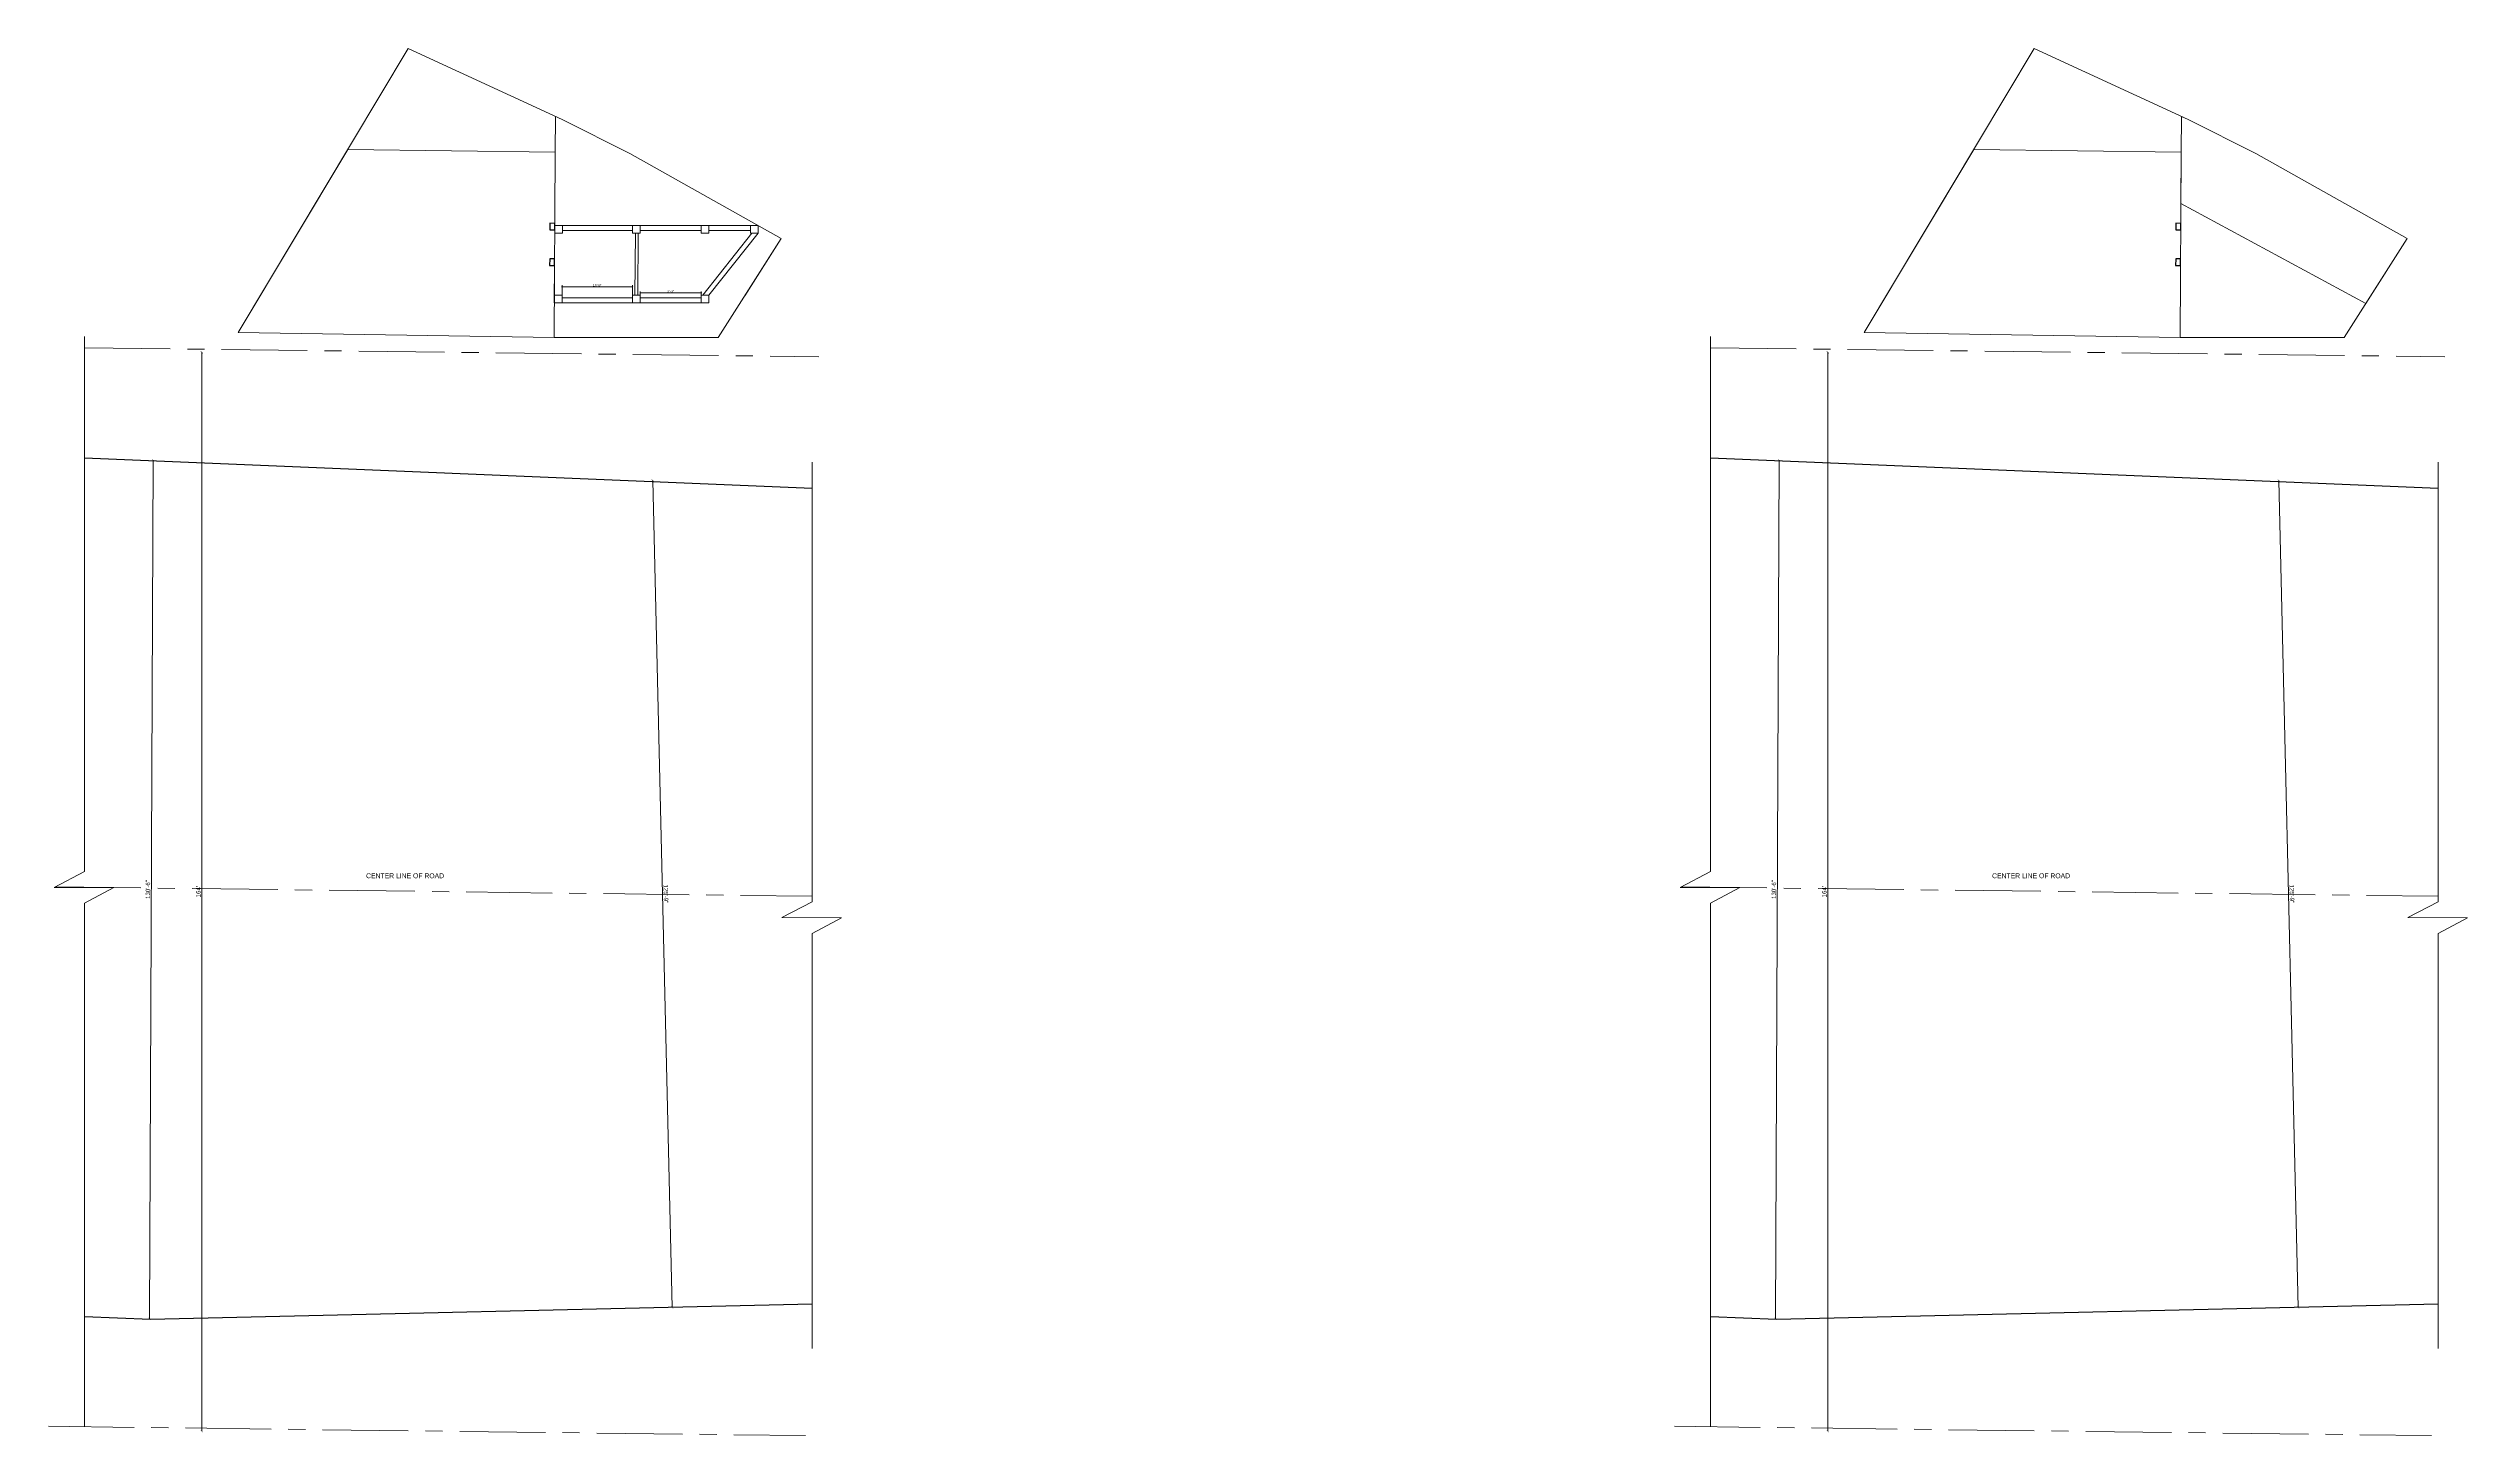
# Model space of a CAD drawing. Header units: inches. Extents: x 4069 to 91030, y -7803 to 12535.
# Drawn here: x 63105 to 67516, y 2858 to 5389 of the extents above; entities that cross this region are included whole.
import ezdxf

# ---------------------------------------------------------------- set-up
doc = ezdxf.new("R2010")
doc.units = ezdxf.units.IN
doc.header["$LTSCALE"] = 5
doc.header["$MEASUREMENT"] = 0
doc.linetypes.add('CENTER', pattern=[2, 1.25, -0.25, 0.25, -0.25])
doc.layers.add('A-WALL', color=7, linetype='Continuous', lineweight=9)
doc.layers.add('DOOR', color=62, linetype='Continuous', lineweight=0)
for name, color, linetype in [('DIM', 5, 'Continuous'), ('TEXT', 6, 'Continuous'), ('WALL', 7, 'Continuous')]:
    doc.layers.add(name, color=color, linetype=linetype)
doc.layers.add('dim line', color=7, linetype='Continuous', lineweight=15, true_color=0xfab2b2)
doc.styles.get("Standard").update_dxf_attribs({"font": 'arial.ttf'})
doc.styles.add('tt', font='stylu.ttf', dxfattribs={"height": 8})
doc.dimstyles.new('Copy(2) of STANDARD', dxfattribs={"dimtxt": 2, "dimasz": 4, "dimexe": 0, "dimexo": 0, "dimgap": 2, "dimtad": 1, "dimdec": 0, "dimzin": 0, "dimdsep": 46, "dimlunit": 3, "dimtxsty": 'tt', "dimblk": 'ARCHTICK', "dimcen": 0.0505, "dimse1": 1, "dimse2": 1, "dimclrd": 5, "dimclre": 5, "dimclrt": 7, "dimadec": 1, "dimazin": 0, "dimtm": 1e-09, "dimtfac": 1, "dimtdec": 0, "dimtofl": 0, "dimtmove": 1, "dimatfit": 3, "dimfxl": 1, "dimtolj": 2, "dimtzin": 0, "dimlwd": 13, "dimarcsym": 0})
doc.dimstyles.new('Standard$0', dxfattribs={"dimtxt": 6, "dimasz": 4, "dimexe": 3, "dimexo": 6, "dimgap": 3, "dimtad": 1, "dimdec": 1, "dimzin": 0, "dimdsep": 46, "dimlunit": 4, "dimtxsty": 'Standard', "dimcen": 0.09, "dimclrd": 6, "dimclre": 6, "dimclrt": 7, "dimadec": 0, "dimazin": 0, "dimtfac": 1, "dimtdec": 1, "dimtix": 1, "dimtofl": 0, "dimtmove": 1, "dimatfit": 3, "dimfxl": 1, "dimtolj": 1, "dimtzin": 0, "dimlwd": 18, "dimlwe": 18, "dimarcsym": 0})

# ---------------------------------------------------------------- blocks, each defined once
blk = doc.blocks.new('_ArchTick')
at = {"color": 0, "linetype": 'ByBlock', "const_width": 0.15}
blk.add_lwpolyline([(-0.5, -0.5), (0.5, 0.5)], dxfattribs=at)
blk = doc.blocks.new('*D1901')
at = {"layer": 'Defpoints', "color": 0, "ltscale": 5, "transparency": 16777216}
for p in [(63840.6, 4834.4), (63384.9, 2866.6), (63816.4, 2866.6)]:
    blk.add_point(p, dxfattribs=at)
at = {"layer": 'DIM', "color": 5, "lineweight": 13, "ltscale": 5, "transparency": 16777216}
blk.add_line((63384.9, 4834.4), (63384.9, 2866.6), dxfattribs=at)
at = {"layer": 'DIM', "color": 5, "lineweight": 13, "ltscale": 5, "transparency": 16777216, "xscale": 4, "yscale": 4, "zscale": 4}
for p, rotation in [((63384.9, 4834.4), 90), ((63384.9, 2866.6), 270)]:
    blk.add_blockref('_ArchTick', p, dxfattribs=dict(at, rotation=rotation))
at = {"layer": 'DIM', "color": 7, "ltscale": 5, "transparency": 16777216, "insert": (63378.7, 3850.5), "char_height": 8, "attachment_point": 5, "rotation": 90, "style": 'tt'}
blk.add_mtext("\\A2;164'", dxfattribs=at)
blk = doc.blocks.new('*D1900')
at = {"layer": 'Defpoints', "color": 0, "ltscale": 5, "transparency": 16777216}
for p in [(63267.8, 4637.8, -33.3), (63261.2, 3071.4, 1.5), (63289.7, 3071.2)]:
    blk.add_point(p, dxfattribs=at)
at = {"layer": 'DIM', "color": 5, "lineweight": 13, "ltscale": 5, "transparency": 16777216}
blk.add_line((63296.3, 4637.7), (63289.7, 3071.2), dxfattribs=at)
at = {"layer": 'DIM', "color": 5, "lineweight": 13, "ltscale": 5, "transparency": 16777216, "xscale": 4, "yscale": 4, "zscale": 4}
for p, rotation in [((63296.3, 4637.7), 89.75798331016011), ((63289.7, 3071.2), 269.7579833101601)]:
    blk.add_blockref('_ArchTick', p, dxfattribs=dict(at, rotation=rotation))
at = {"layer": 'DIM', "color": 7, "ltscale": 5, "transparency": 16777216, "insert": (63286.8, 3854.5), "char_height": 8, "attachment_point": 5, "rotation": 89.758, "style": 'tt'}
blk.add_mtext('\\A2;130\'-6"', dxfattribs=at)
blk = doc.blocks.new('*D1902')
at = {"layer": 'Defpoints', "color": 0, "ltscale": 5, "transparency": 16777216}
for p in [(64184.1, 4599.9, -52.5), (64219.2, 3091.6, 1.5), (64242.5, 3092.2)]:
    blk.add_point(p, dxfattribs=at)
at = {"layer": 'DIM', "color": 5, "lineweight": 13, "ltscale": 5, "transparency": 16777216}
blk.add_line((64207.4, 4600.4), (64242.5, 3092.2), dxfattribs=at)
at = {"layer": 'DIM', "color": 5, "lineweight": 13, "ltscale": 5, "transparency": 16777216, "xscale": 4, "yscale": 4, "zscale": 4}
for p, rotation in [((64207.4, 4600.4), 91.33313824719272), ((64242.5, 3092.2), 271.3331382471927)]:
    blk.add_blockref('_ArchTick', p, dxfattribs=dict(at, rotation=rotation))
at = {"layer": 'DIM', "color": 7, "ltscale": 5, "transparency": 16777216, "insert": (64231.2, 3846.4), "char_height": 8, "attachment_point": 5, "rotation": 271.3331, "style": 'tt'}
blk.add_mtext('\\A2;125\'-9"', dxfattribs=at)
blk = doc.blocks.new('oblique')
at = {"color": 0, "lineweight": -2}
blk.add_line((0.25, 0.25), (-0.25, -0.25), dxfattribs=at)
at = {"layer": 'dim line', "lineweight": 9}
for p, q in [((-0.4375, 0), (0.4375, 0)), ((0, 0.4375), (0, -0.4375))]:
    blk.add_line(p, q, dxfattribs=at)
blk = doc.blocks.new('*D1907')
at = {"layer": 'A-WALL', "color": 47, "lineweight": 0, "ltscale": 5, "transparency": 16777216}
for p, q in [((64041.9, 4938.6), (64041.9, 4957)), ((64170.3, 4938.6), (64170.3, 4957))]:
    blk.add_line(p, q, dxfattribs=at)
at = {"layer": 'A-WALL', "color": 33, "lineweight": 0, "ltscale": 5, "transparency": 16777216}
blk.add_line((64041.9, 4954), (64170.3, 4954), dxfattribs=at)
at = {"layer": 'Defpoints', "color": 0, "ltscale": 5, "transparency": 16777216}
for p in [(64170.3, 4954), (64041.9, 4933.6), (64170.3, 4933.6)]:
    blk.add_point(p, dxfattribs=at)
at = {"layer": 'A-WALL', "color": 33, "lineweight": 0, "ltscale": 5, "transparency": 16777216, "xscale": 2, "yscale": 2, "zscale": 2, "rotation": 180}
blk.add_blockref('oblique', (64041.9, 4954), dxfattribs=at)
at = {"layer": 'A-WALL', "color": 33, "lineweight": 0, "ltscale": 5, "transparency": 16777216, "xscale": 2, "yscale": 2, "zscale": 2}
blk.add_blockref('oblique', (64170.3, 4954), dxfattribs=at)
at = {"layer": 'A-WALL', "color": 7, "ltscale": 5, "transparency": 16777216, "insert": (64106.1, 4956.8), "char_height": 4.5, "attachment_point": 5}
blk.add_mtext('\\A1;10\'-8"', dxfattribs=at)
blk = doc.blocks.new('_OBLIQUE')
at = {"color": 0, "linetype": 'ByBlock'}
blk.add_line((-0.5, -0.5), (0.5, 0.5), dxfattribs=at)
blk = doc.blocks.new('*D1908')
at = {"layer": 'A-WALL', "color": 47, "lineweight": 0, "ltscale": 5, "transparency": 16777216}
for p, q in [((64184.3, 4938.6), (64184.3, 4945.6)), ((64295.8, 4938.6), (64295.8, 4945.6))]:
    blk.add_line(p, q, dxfattribs=at)
at = {"layer": 'A-WALL', "color": 33, "lineweight": 0, "ltscale": 5, "transparency": 16777216}
blk.add_line((64184.3, 4942.6), (64295.8, 4942.6), dxfattribs=at)
at = {"layer": 'Defpoints', "color": 0, "ltscale": 5, "transparency": 16777216}
for p in [(64295.8, 4942.6), (64184.3, 4933.6), (64295.8, 4933.6)]:
    blk.add_point(p, dxfattribs=at)
at = {"layer": 'A-WALL', "color": 33, "lineweight": 0, "ltscale": 5, "transparency": 16777216, "xscale": 2, "yscale": 2, "zscale": 2, "rotation": 180}
blk.add_blockref('oblique', (64184.3, 4942.6), dxfattribs=at)
at = {"layer": 'A-WALL', "color": 33, "lineweight": 0, "ltscale": 5, "transparency": 16777216, "xscale": 2, "yscale": 2, "zscale": 2}
blk.add_blockref('oblique', (64295.8, 4942.6), dxfattribs=at)
at = {"layer": 'A-WALL', "color": 7, "ltscale": 5, "transparency": 16777216, "insert": (64240.1, 4945.4), "char_height": 4.5, "attachment_point": 5}
blk.add_mtext('\\A1;9\'-3"', dxfattribs=at)
blk = doc.blocks.new('*D1910')
at = {"layer": 'Defpoints', "color": 0, "ltscale": 5, "transparency": 16777216}
for p in [(66805.4, 4834.4), (66349.7, 2866.6), (66781.2, 2866.6)]:
    blk.add_point(p, dxfattribs=at)
at = {"layer": 'DIM', "color": 5, "lineweight": 13, "ltscale": 5, "transparency": 16777216}
blk.add_line((66349.7, 4834.4), (66349.7, 2866.6), dxfattribs=at)
at = {"layer": 'DIM', "color": 5, "lineweight": 13, "ltscale": 5, "transparency": 16777216, "xscale": 4, "yscale": 4, "zscale": 4}
for p, rotation in [((66349.7, 4834.4), 90), ((66349.7, 2866.6), 270)]:
    blk.add_blockref('_ArchTick', p, dxfattribs=dict(at, rotation=rotation))
at = {"layer": 'DIM', "color": 7, "ltscale": 5, "transparency": 16777216, "insert": (66343.5, 3850.5), "char_height": 8, "attachment_point": 5, "rotation": 90, "style": 'tt'}
blk.add_mtext("\\A2;164'", dxfattribs=at)
blk = doc.blocks.new('*D1909')
at = {"layer": 'Defpoints', "color": 0, "ltscale": 5, "transparency": 16777216}
for p in [(66232.6, 4637.8, -33.3), (66226, 3071.4, 1.5), (66254.5, 3071.2)]:
    blk.add_point(p, dxfattribs=at)
at = {"layer": 'DIM', "color": 5, "lineweight": 13, "ltscale": 5, "transparency": 16777216}
blk.add_line((66261.1, 4637.7), (66254.5, 3071.2), dxfattribs=at)
at = {"layer": 'DIM', "color": 5, "lineweight": 13, "ltscale": 5, "transparency": 16777216, "xscale": 4, "yscale": 4, "zscale": 4}
for p, rotation in [((66261.1, 4637.7), 89.75798331016011), ((66254.5, 3071.2), 269.7579833101601)]:
    blk.add_blockref('_ArchTick', p, dxfattribs=dict(at, rotation=rotation))
at = {"layer": 'DIM', "color": 7, "ltscale": 5, "transparency": 16777216, "insert": (66251.6, 3854.5), "char_height": 8, "attachment_point": 5, "rotation": 89.758, "style": 'tt'}
blk.add_mtext('\\A2;130\'-6"', dxfattribs=at)
blk = doc.blocks.new('*D1911')
at = {"layer": 'Defpoints', "color": 0, "ltscale": 5, "transparency": 16777216}
for p in [(67148.9, 4599.9, -52.5), (67184, 3091.6, 1.5), (67207.4, 3092.2)]:
    blk.add_point(p, dxfattribs=at)
at = {"layer": 'DIM', "color": 5, "lineweight": 13, "ltscale": 5, "transparency": 16777216}
blk.add_line((67172.3, 4600.4), (67207.4, 3092.2), dxfattribs=at)
at = {"layer": 'DIM', "color": 5, "lineweight": 13, "ltscale": 5, "transparency": 16777216, "xscale": 4, "yscale": 4, "zscale": 4}
for p, rotation in [((67172.3, 4600.4), 91.33313824719244), ((67207.4, 3092.2), 271.3331382471924)]:
    blk.add_blockref('_ArchTick', p, dxfattribs=dict(at, rotation=rotation))
at = {"layer": 'DIM', "color": 7, "ltscale": 5, "transparency": 16777216, "insert": (67196, 3846.4), "char_height": 8, "attachment_point": 5, "rotation": 271.3331, "style": 'tt'}
blk.add_mtext('\\A2;125\'-9"', dxfattribs=at)

msp = doc.modelspace()

# ---------------------------------------------------------------- linework, layer by layer
for p, q in [((63171.19, 4641.84, -31.28), (64497.95, 4586.87, -59.12)), ((66136, 4641.84, -31.28), (67462.75, 4586.87, -59.12)), ((64497.95, 3098.13, 1.52), (63291.54, 3070.05, 1.52)), ((67462.75, 3098.13, 1.52), (66256.35, 3070.05, 1.52)), ((63291.54, 3070.05, 1.52), (63171.19, 3075.22, 1.52)), ((66256.35, 3070.05, 1.52), (66136, 3075.22, 1.52))]:
    msp.add_line(p, q)
at = {"layer": 'A-WALL', "ltscale": 5}
for p, q in [((64029.58, 5199.62, -58.17), (64030, 5264.53, -58.17)), ((66994.38, 5199.62, -58.17), (66994.8, 5264.53, -58.17)), ((66993.77, 5105.92, -58.17), (67330.85, 4923.6, -58.17)), ((64170.34, 5056.5), (64042.7, 5056.5)), ((64175.61, 5051.5, -79.3), (64174.87, 4938.63, 29.94)), ((64180.61, 5051.5, -79.34), (64179.87, 4938.63, 29.91)), ((64295.78, 5056.5), (64184.34, 5056.5)), ((64298.28, 4938.63), (64388.08, 5051.5)), ((64385.58, 5056.5), (64309.78, 5056.5)), ((64399.58, 5051.5), (64309.78, 4938.63)), ((64374.98, 4937.62, -58.17), (64441.5, 5041.96, -58.17)), ((64441.5, 5041.96), (64387.1, 4956.63)), ((64041.87, 4933.63), (64170.34, 4933.63)), ((64184.34, 4933.63), (64295.78, 4933.63)), ((64027.37, 4861.63, -58.17), (64326.54, 4861.63, -58.17)), ((66992.17, 4861.63, -58.17), (67291.34, 4861.63, -58.17))]:
    msp.add_line(p, q, dxfattribs=at)
at = {"layer": 'A-WALL', "linetype": 'CENTER', "ltscale": 25}
for p, q in [((63171.19, 4842.67), (64510.07, 4826.18)), ((66136, 4842.67), (67474.87, 4826.18)), ((63117.37, 3859.26), (64497.95, 3842.25)), ((66082.18, 3859.26), (67462.75, 3842.25)), ((63105.25, 2875.33), (64485.83, 2858.32)), ((66070.06, 2875.33), (67450.63, 2858.32))]:
    msp.add_line(p, q, dxfattribs=at)
at = {"layer": 'A-WALL', "ltscale": 5}
for points, elevation in [([(63761.56, 5388.81), (63451.43, 4870.27), (64027.37, 4861.63), (64326.54, 4861.63), (64441.5, 5041.96), (64165.4, 5197.03), (64042.04, 5258.96)], -58.17), ([(66726.36, 5388.81), (66416.24, 4870.27), (66992.17, 4861.63), (67291.34, 4861.63), (67406.3, 5041.96), (67130.2, 5197.03), (67006.84, 5258.96)], -58.17), ([(64170.34, 4938.63), (64184.34, 4938.63), (64184.34, 4924.63), (64170.34, 4924.63)], 34.78)]:
    msp.add_lwpolyline(points, close=True, dxfattribs=dict(at, elevation=elevation))
for points in [[(67130.2, 5197.03), (67006.84, 5258.96), (66994.8, 5264.53), (66994.38, 5199.62), (66993.77, 5105.92), (67330.85, 4923.6), (67406.3, 5041.96)], [(64399.58, 5065.5), (64028.7, 5065.5), (64027.78, 4924.63), (64309.78, 4924.63), (64309.78, 4938.63), (64399.58, 5051.5)], [(64028.7, 5065.5), (64042.7, 5065.5), (64042.7, 5051.5), (64028.7, 5051.5)], [(64170.34, 5065.5), (64184.34, 5065.5), (64184.34, 5051.5), (64170.34, 5051.5)], [(64295.78, 5065.5), (64309.78, 5065.5), (64309.78, 5051.5), (64295.78, 5051.5)], [(64385.58, 5065.5), (64399.58, 5065.5), (64399.58, 5051.5), (64385.58, 5051.5)], [(64027.87, 4938.63), (64041.87, 4938.63), (64041.87, 4924.63), (64027.87, 4924.63)], [(64295.78, 4938.63), (64309.78, 4938.63), (64309.78, 4924.63), (64295.78, 4924.63)]]:
    msp.add_lwpolyline(points, close=True, dxfattribs=at)
at = {"layer": 'A-WALL', "linetype": 'Continuous', "ltscale": 5}
for points, elevation in [([(63171.19, 4863.14), (63171.19, 3887.27), (63115.6, 3858.34), (63224.87, 3858.09), (63171.19, 3829.48), (63171.19, 2874.52)], -31.28), ([(66136, 4863.14), (66136, 3887.27), (66080.41, 3858.34), (66189.67, 3858.09), (66136, 3829.48), (66136, 2874.52)], -31.28), ([(64497.95, 4633.72), (64497.95, 3832.3), (64442.36, 3803.36), (64551.62, 3803.11), (64497.95, 3774.5), (64497.95, 3017.07)], -59.12), ([(67462.75, 4633.72), (67462.75, 3832.3), (67407.16, 3803.36), (67516.42, 3803.11), (67462.75, 3774.5), (67462.75, 3017.07)], -59.12)]:
    msp.add_lwpolyline(points, dxfattribs=dict(at, elevation=elevation))
at = {"layer": 'DOOR', "lineweight": 13, "elevation": -58.17}
for points in [[(63451.43, 4870.27), (64027.37, 4861.63), (64029.58, 5199.62), (63651.1, 5204.12)], [(66416.24, 4870.27), (66992.17, 4861.63), (66994.38, 5199.62), (66615.9, 5204.12)]]:
    msp.add_lwpolyline(points, close=True, dxfattribs=at)
at = {"layer": 'WALL', "color": 2, "linetype": 'ByBlock', "ltscale": 5, "elevation": -58.17}
for points in [[(64019.73, 5069.73), (64019.65, 5057.73), (64028.65, 5057.62), (64028.73, 5069.62)], [(66984.53, 5069.73), (66984.45, 5057.73), (66993.45, 5057.62), (66993.53, 5069.62)], [(64019.3, 5004.73), (64019.22, 4992.73), (64028.22, 4992.62), (64028.3, 5004.62)], [(66984.11, 5004.73), (66984.03, 4992.73), (66993.03, 4992.62), (66993.1, 5004.62)]]:
    msp.add_lwpolyline(points, close=True, dxfattribs=at)

# ---------------------------------------------------------------- texts
at = {"layer": 'TEXT', "lineweight": 70, "style": 'tt'}
for p in [(63684.53, 3875.06, -58.17), (66649.33, 3875.06, -58.17)]:
    msp.add_text('CENTER LINE OF ROAD ', height=9, dxfattribs=at).set_placement(p)

# ---------------------------------------------------------------- dimensions: what is measured, and where the dimension line sits
at = {"layer": 'A-WALL', "ltscale": 5}
for base, p1, p2, picture, middle in [((64170.34, 4954.03), (64041.87, 4933.63), (64170.34, 4933.63), '*D1907', (64106.11, 4956.83)), ((64295.78, 4942.64), (64184.34, 4933.63), (64295.78, 4933.63), '*D1908', (64240.06, 4945.44))]:
    dim = msp.add_linear_dim(base=base, p1=p1, p2=p2, dimstyle='Standard$0', override={"dimtxt": 4.5, "dimasz": 2, "dimexo": 5, "dimgap": 0.5, "dimdec": 0, "dimzin": 12, "dimpost": '\\X', "dimblk": 'oblique', "dimcen": 3, "dimclrd": 33, "dimclre": 47, "dimtfac": 0.5, "dimtdec": 0, "dimfxl": 3, "dimlwd": 0, "dimlwe": 0}, dxfattribs=at)
    dim.commit()
    dim.dimension.update_dxf_attribs({"geometry": picture, "text_midpoint": middle})
at = {"layer": 'DIM', "ltscale": 5}
for base, p1, p2, picture, middle in [((63384.87, 2866.57), (63840.63, 4834.42), (63816.39, 2866.57), '*D1901', (63378.69, 3850.5)), ((66349.67, 2866.57), (66805.44, 4834.42), (66781.19, 2866.57), '*D1910', (66343.5, 3850.5))]:
    dim = msp.add_linear_dim(base=base, p1=p1, p2=p2, angle=90, dimstyle='Copy(2) of STANDARD', dxfattribs=at)
    dim.commit()
    dim.dimension.update_dxf_attribs({"geometry": picture, "text_midpoint": middle})
for p1, p2, distance, picture, middle in [((63267.79, 4637.84, -33.31), (63261.18, 3071.36, 1.52), 28.53, '*D1900', (63286.83, 3854.5)), ((66232.6, 4637.84, -33.31), (66225.98, 3071.36, 1.52), 28.53, '*D1909', (66251.64, 3854.5)), ((64184.05, 4599.87, -52.54), (64219.15, 3091.64, 1.52), 23.4, '*D1902', (64231.17, 3846.45)), ((67148.86, 4599.87, -52.54), (67183.96, 3091.64, 1.52), 23.4, '*D1911', (67195.97, 3846.45))]:
    dim = msp.add_aligned_dim(p1=p1, p2=p2, distance=distance, dimstyle='Copy(2) of STANDARD', dxfattribs=at)
    dim.commit()
    dim.dimension.update_dxf_attribs({"geometry": picture, "text_midpoint": middle})

doc.saveas('drawing.dxf')
